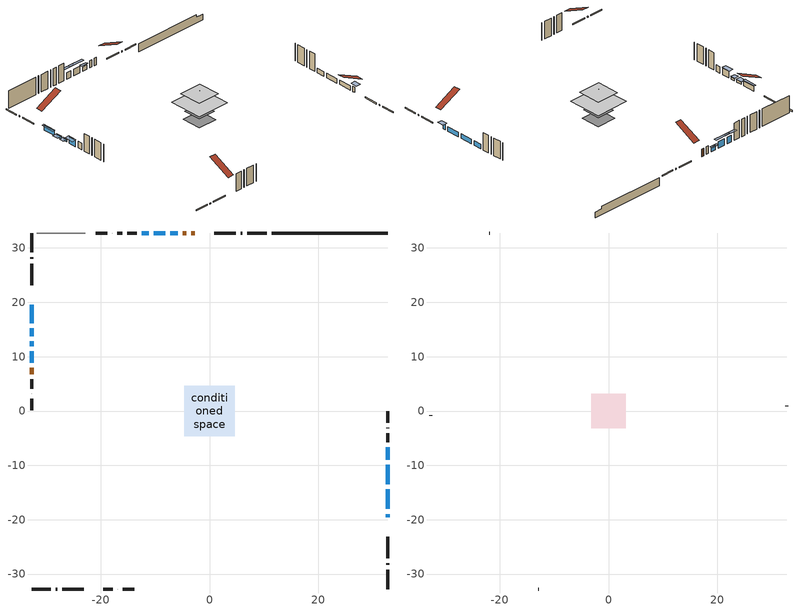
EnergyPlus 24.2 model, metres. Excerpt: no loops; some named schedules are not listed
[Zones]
conditioned space
 floor outside (Floor1 construction): -2.5,-2.5 -2.5,2.5 2.5,2.5 2.5,-2.5 z0.53
 floor adiabatic (AdiabaticFloorConstruction): -4.69,-4.69 -4.69,4.69 4.69,4.69 4.69,-4.69 z2.97
 floor foundation (Slab1 construction): -2.75,-2.75 -2.75,2.75 2.75,2.75 2.75,-2.75 z-1.78
 wall outside (RimJoist1 construction): 10.5,32.76 6.92,32.76 / -32.76,-32.76 -29.19,-32.76 / -32.76,32.76 -32.76,29.19 / 32.76,-32.76 32.76,-29.19 z0.53:0.83
 wall outside (RimJoist2 construction): 6,32.76 5.75,32.76 / -28.26,-32.76 -28.01,-32.76 / -32.76,28.26 -32.76,28.01 / 32.76,-28.26 32.76,-28.01 z0.53:0.83
 wall outside (RimJoist3 construction): 4.82,32.76 0.89,32.76 / -27.08,-32.76 -23.16,-32.76 / -32.76,27.08 -32.76,23.16 / 32.76,-27.08 32.76,-23.16 z0.53:0.83
 wall outside (AdiabaticWallConstruction 1): -2.72,32.76 -3.32,32.76 z0.53:2.56
 wall outside (AdiabaticWallConstruction): 32.76,-19.55 32.76,-18.96 z0.53:1.95; 32.76,-18.03 32.76,-14.41 / -5.82,32.76 -7.22,32.76 / 32.76,-13.48 32.76,-9.92 / 32.76,-8.99 32.76,-6.71 z0.53:1.75; -32.76,19.55 -32.76,16.14 z0.53:1.9; -32.76,15.22 -32.76,13.77 / -32.76,12.84 -32.76,11.9 z0.53:1.17; -8.14,32.76 -10.25,32.76 / -32.76,10.97 -32.76,8.86 z0.53:2.36; -11.18,32.76 -12.5,32.76 z0.53:2.34
 wall outside (Wall1 construction): -13.43,32.76 -15.13,32.76 / -19.55,-32.76 -17.85,-32.76 / -32.76,5.83 -32.76,4.14 / 32.76,-5.78 32.76,-4.08 z0.53:5.41
 wall outside (Wall3 construction): -17.86,32.76 -17.91,32.76 / -16.92,-32.76 -16.87,-32.76 / -32.76,3.21 -32.76,3.16 / 32.76,-3.15 32.76,-3.11 z0.53:5.41
 wall outside (Wall4 construction): -18.84,32.76 -20.96,32.76 / -15.95,-32.76 -13.82,-32.76 / -32.76,2.23 -32.76,0.11 / 32.76,-2.18 32.76,-0.06 z0.53:5.41
 wall foundation (FoundationWall1 construction): 11.42,32.76,-1.78 11.42,32.76,0.53 30.63,32.76,0.53 30.63,32.76,-0.18 32.76,32.76,-0.18 32.76,32.76,-1.78
 wall othersidecoefficients (AdiabaticWallConstruction 1): -4.25,32.76 -4.89,32.76 z0.53:2.56
 wall othersidecoefficients (AdiabaticWallConstruction): -32.76,7.93 -32.76,6.76 z0.53:2.36
 wall othersidecoefficients (Wall2 construction): -16.06,32.76 -16.93,32.76 z0.53:5.41
 wall adiabatic (Wall6 construction): -22.87,32.76 -31.83,32.76 z0.53:5.41
 window (WindowConstruction 8): 32.76,-19.55 32.76,-18.96 z0.53:1.95
 window (WindowConstruction 5): 32.76,-18.03 32.76,-14.41 z0.53:1.75
 window (WindowConstruction 6): -5.82,32.76 -7.21,32.76 z0.53:1.75
 window (WindowConstruction 7): -32.76,19.55 -32.76,16.14 z0.53:1.9
 window (WindowConstruction 9): -32.76,15.22 -32.76,13.77 z0.53:1.16
 window (WindowConstruction 10): -32.76,12.84 -32.76,11.9 z0.53:1.16
 window (WindowConstruction): 32.76,-13.48 32.76,-9.92 z0.53:1.75
 window (WindowConstruction 1): -8.14,32.76 -10.25,32.76 z0.53:2.36
 window (WindowConstruction 2): -11.18,32.76 -12.5,32.76 z0.53:2.33
 window (WindowConstruction 3): -32.76,10.97 -32.76,8.86 z0.53:2.36
 window (WindowConstruction 4): 32.76,-8.99 32.76,-6.71 z0.53:1.75
 door (Door): -2.72,32.76 -3.32,32.76 z0.53:2.56
 door inside (Door 1): -4.25,32.76 -4.89,32.76 z0.53:2.56
 door inside (Window): -32.76,7.93 -32.76,6.76 z0.53:2.36
 ceiling adiabatic (AdiabaticFloorConstruction): 4.69,-4.69 4.69,4.69 -4.69,4.69 -4.69,-4.69 z2.97
attic - vented
 floor to conditioned space (Floor2 construction Reversed): -3.14,-3.14 -3.14,3.14 3.14,3.14 3.14,-3.14 z5.41
 floor to conditioned space (Floor3 construction Reversed): -1.07,-1.07 -1.07,1.07 1.07,1.07 1.07,-1.07 z5.41
 wall outside (Wall5 construction): -21.89,32.76 -21.95,32.76 / -12.9,-32.76 -12.84,-32.76 / -32.76,-0.82 -32.76,-0.88 / 32.76,0.87 32.76,0.93 z0.53:5.41
 roof outside (Roof1 construction): -1.79,32.76,5.41 -1.79,26.48,8.55 -0.03,26.48,8.55 -0.03,32.76,5.41; -20.48,-32.76,5.41 -20.48,-26.48,8.55 -22.23,-26.48,8.55 -22.23,-32.76,5.41; -32.76,20.48,5.41 -26.48,20.48,8.55 -26.48,22.23,8.55 -32.76,22.23,5.41; 32.76,-20.48,5.41 26.48,-20.48,8.55 26.48,-22.23,8.55 32.76,-22.23,5.41
shading: 32.76,-18.35 32.76,-20.16 33.98,-20.16 33.98,-18.35 z2.56; -7.51,32.76 -5.52,32.76 -5.52,33.37 -7.51,33.37 z2.05; -32.76,16 -32.76,19.7 -33.37,19.7 -33.37,16 z2.05; -32.76,13.62 -32.76,15.36 -33.98,15.36 -33.98,13.62 z1.31; -32.76,11.75 -32.76,12.99 -33.98,12.99 -33.98,11.75 z1.31; -11.47,32.76 -6.92,32.76 -6.92,33.37 -11.47,33.37 z3.58; -13.72,32.76 -9.96,32.76 -9.96,33.37 -13.72,33.37 z3.55; -32.76,8.71 -32.76,11.12 -33.98,11.12 -33.98,8.71 z2.51
[Building]
Building 1: Terrain=Suburbs
[Site:Location]
Quebec Intl AP_QC: Latitude {deg}=46.8; Longitude {deg}=-71.38; Time Zone {hr}=-5; Elevation {m}=74; Keep Site Location Information=Yes
[Site:GroundTemperature:Shallow]
0.0108218, -2.24938, -2.43038, -1.3578, 2.94801, 7.23376, 10.9493, 13.303, 13.5029, 11.5886, 7.96783, 3.81355
[Site:WaterMainsTemperature]
Calculation Method=Schedule; Temperature Schedule=mains temperature schedule
[Material] Roughness=Rough; Thermal Absorptance=0.9
Name | Thickness {m} | Conductivity {W/m-K} | Density {kg/m3} | Specific Heat {J/kg-K} | Solar Absorptance | Visible Absorptance
asphalt or fiberglass shingles | 0.00635 | 0.162714 | 1121.4 | 1465.45 | 0.4 | 0.4
ceiling loosefill ins | 0.254 | 0.0480833 | 16.02 | 1046.75 | 0.7 | 0.7
ceiling stud and cavity | 0.1397 | 0.367297 | 65.682 | 1177.47 | 0.7 | 0.7
ceiling stud and cavity 1 | 0.1397 | 0.379599 | 65.682 | 1177.47 | 0.7 | 0.7
concrete 4.0 in. | 0.1016 | 1.803125 | 2242.8 | 837.4 | 0.7 | 0.7
concrete 8.0 in. | 0.2032 | 1.803125 | 2242.8 | 837.4 | 0.7 | 0.7
door material | 0.04445 | 0.453064 | 512.64 | 1214.23 | 0.7 | 0.7
door material 1 | 0.04445 | 0.053851 | 512.64 | 1214.23 | 0.7 | 0.7
door material 2 | 0.04445 | 0.060037 | 512.64 | 1214.23 | 0.7 | 0.7
exterior vertical ins | 0.0542606 | 0.029427 | 32.04 | 1214.23 | 0.7 | 0.7
floor covering | 0.0127 | 0.0433444 | 54.468 | 1339.84 | 0.6 | 0.6
floor rigid ins; rim joist rigid ins; wall rigid ins | 0.051816 | 0.029427 | 32.04 | 1214.23 | 0.7 | 0.7
floor rigid ins 1; wall rigid ins 2 | 0.512978 | 0.029427 | 32.04 | 1214.23 | 0.7 | 0.7
floor stud and cavity | 0.1397 | 0.0940913 | 92.3553 | 1139.71 | 0.7 | 0.7
floor stud and cavity 1 | 0.1397 | 1.75129 | 37.0049 | 1207.88 | 0.7 | 0.7
furniture material conditioned space 1 | 0.1524 | 0.115458 | 640.8 | 1214.23 | 0.6 | 0.6
gypsum board | 0.0127 | 0.160291 | 801 | 837.4 | 0.6 | 0.6
gypsum board 1 | 0.0127 | 0.160291 | 801 | 837.4 | 0.7 | 0.7
osb sheathing 0.5 in. | 0.0127 | 0.115458 | 512.64 | 1214.23 | 0.7 | 0.7
osb sheathing 0.75 in. | 0.01905 | 0.115458 | 512.64 | 1214.23 | 0.7 | 0.7
osb sheathing 2.0 in. | 0.0508 | 0.115458 | 512.64 | 1214.23 | 0.7 | 0.7
rim joist stud and cavity | 0.0508 | 0.0411215 | 125.044 | 1163.47 | 0.6 | 0.6
rim joist stud and cavity 1 | 0.0508 | 0.0353303 | 125.044 | 1163.47 | 0.6 | 0.6
rim joist stud and cavity 2 | 0.0508 | 0.0327998 | 125.044 | 1163.47 | 0.6 | 0.6
wall rigid ins 1 | 0.051816 | 0.029427 | 32.04 | 1214.23 | 0.4 | 0.4
wall stud and cavity | 0.1397 | 0.143211 | 139.0536 | 1170.24 | 0.7 | 0.7
wall stud and cavity 1 | 0.1397 | 0.142556 | 139.0536 | 1170.24 | 0.7 | 0.7
wall stud and cavity 2 | 0.1397 | 0.219778 | 139.0536 | 1170.24 | 0.7 | 0.7
wall stud and cavity 3 | 0.1397 | 0.209893 | 139.0536 | 1170.24 | 0.7 | 0.7
wall stud and cavity 4 | 0.0889 | 6.1454 | 50.32683 | 1063.81 | 0.6 | 0.6
wall stud and cavity 5 | 0.1397 | 0.168611 | 139.0536 | 1170.24 | 0.7 | 0.7
wall stud and cavity 6 | 0.0889 | 0.380278 | 52.3479 | 1209.89 | 0.7 | 0.7
wall stud and cavity 7 | 0.0889 | 0.391764 | 83.0341 | 1211.67 | 0.7 | 0.7
wood siding | 0.0254 | 0.102417 | 544.68 | 1172.36 | 0.4 | 0.4
wood siding 1 | 0.00254 | 0.102417 | 544.68 | 1172.36 | 0.4 | 0.4
wood siding 2; wood siding 3; wood siding 4 | 0.0254 | 0.102417 | 544.68 | 1172.36 | 0.7 | 0.7
[WindowMaterial:SimpleGlazingSystem]
Name | U-Factor {W/m2-K} | Solar Heat Gain Coefficient
WindowMaterial | 2.918492 | 0.63
WindowMaterial 1 | 2.89351 | 0.66
WindowMaterial 2 | 2.91338 | 0.63
WindowMaterial 3 | 2.898619 | 0.69
WindowMaterial 4 | 2.91792 | 0.63
WindowMaterial 5 | 2.92814 | 0.61
WindowMaterial 6 | 2.91452 | 0.63
WindowMaterial 7 | 2.96732 | 0.62
WindowMaterial 8 | 3.00537 | 0.52
WindowMaterial 9 | 3.034891 | 0.47
[Construction]
AdiabaticFloorConstruction: floor stud and cavity 1, floor rigid ins 1, osb sheathing 0.75 in., floor covering
AdiabaticWallConstruction: wood siding 3, wall rigid ins 2, wall stud and cavity 6, gypsum board
AdiabaticWallConstruction 1: wood siding 4, wall rigid ins 2, wall stud and cavity 6, gypsum board
Door: door material 1
Door 1: door material 2
Floor1 construction: floor stud and cavity, floor rigid ins, osb sheathing 0.75 in., floor covering
Floor2 construction Reversed: gypsum board, ceiling stud and cavity, ceiling loosefill ins
Floor3 construction Reversed: gypsum board, ceiling stud and cavity 1, ceiling loosefill ins
FoundationWall1 construction: concrete 8.0 in., gypsum board 1
furniture construction conditioned space 1: furniture material conditioned space 1
PartitionWallConstruction: gypsum board, wall stud and cavity 7, gypsum board
RimJoist1 construction: wood siding 2, rim joist rigid ins, osb sheathing 2.0 in., rim joist stud and cavity
RimJoist2 construction: wood siding 2, rim joist rigid ins, osb sheathing 2.0 in., rim joist stud and cavity 1
RimJoist3 construction: wood siding 2, rim joist rigid ins, osb sheathing 2.0 in., rim joist stud and cavity 2
Roof1 construction: asphalt or fiberglass shingles
Slab1 construction: concrete 4.0 in.
Wall1 construction: wood siding, wall rigid ins, osb sheathing 0.5 in., wall stud and cavity, gypsum board
Wall2 construction: wall rigid ins 1, osb sheathing 0.5 in., wall stud and cavity 1, gypsum board
Wall3 construction: wood siding, wall rigid ins, osb sheathing 0.5 in., wall stud and cavity 2, gypsum board
Wall4 construction: wood siding, wall rigid ins, osb sheathing 0.5 in., wall stud and cavity 3, gypsum board
Wall5 construction: wood siding 1, wall stud and cavity 4
Wall6 construction: wall rigid ins 1, osb sheathing 0.5 in., wall stud and cavity 5, gypsum board
Window: door material
WindowConstruction: WindowMaterial
WindowConstruction 1; WindowConstruction 3: WindowMaterial 1
WindowConstruction 10: WindowMaterial 9
WindowConstruction 2: WindowMaterial 2
WindowConstruction 4: WindowMaterial 3
WindowConstruction 5: WindowMaterial 4
WindowConstruction 6: WindowMaterial 5
WindowConstruction 7: WindowMaterial 6
WindowConstruction 8: WindowMaterial 7
WindowConstruction 9: WindowMaterial 8
[Zone] Multiplier=1; Part of Total Floor Area=Yes
Name | Volume {m3}
attic - vented | 21.8135
conditioned space | 299.8
[Space]
Name | Zone | Volume {m3}
attic - vented 1 | attic - vented | 21.8135
conditioned space 1 | conditioned space | 299.8
[ZoneInfiltration:EffectiveLeakageArea]
infil attic - vented 1: Zone or Space=attic - vented 1; Schedule=Always On Discrete; Effective Air Leakage Area {cm2}=1627.57; Stack Coefficient=0.000557441; Wind Coefficient=1.59522e-05
[ZoneMixing]
whole house fan mix: Zone or Space=attic - vented; Schedule=Always On Continuous; Design Flow Rate Calculation Method=Flow/Zone; Design Flow Rate {m3/s}=0; Source Zone or Space=conditioned space
[SurfaceProperty:ExposedFoundationPerimeter]
Slab1: Exposed Perimeter Calculation Method=TotalExposedPerimeter; Total Exposed Perimeter {m}=21.336
[SurfaceProperty:OtherSideCoefficients]
other non-freezing space: Combined Convective/Radiative Film Coefficient {W/m2-K}=8.35; Constant Temperature Coefficient=1; External Dry-Bulb Temperature Coefficient=0; Ground Temperature Coefficient=0; Wind Speed Coefficient=0; Zone Air Temperature Coefficient=0; Constant Temperature Schedule=other non-freezing space; Previous Other Side Temperature Coefficient=0
[InternalMass] Zone or ZoneList=conditioned space; Space or SpaceList=conditioned space 1
Name | Construction | Surface Area {m2}
furniture mass conditioned space 1 | furniture construction conditioned space 1 | 57.2521
partition wall mass | PartitionWallConstruction | 143.13
[Lights]
interior lighting: Zone or ZoneList or Space or SpaceList=conditioned space 1; Schedule=interior lighting schedule; Design Level Calculation Method=LightingLevel; Lighting Level {W}=343.2; Return Air Fraction=0; Fraction Radiant=0.6; Fraction Visible=0.2; Fraction Replaceable=1
[People]
occupants: Zone or ZoneList or Space or SpaceList=conditioned space 1; Number of People Schedule=occupants schedule; Number of People Calculation Method=People; Number of People=3; Fraction Radiant=0.314171; Sensible Heat Fraction=0.56303; Activity Level Schedule=occupants activity schedule; Carbon Dioxide Generation Rate {m3/s-W}=0; Enable ASHRAE 55 Comfort Warnings=No; Mean Radiant Temperature Calculation Type=EnclosureAveraged
[ElectricEquipment] Zone or ZoneList or Space or SpaceList=conditioned space 1; Design Level Calculation Method=EquipmentLevel
Name | Schedule | Design Level {W} | Fraction Latent | Fraction Radiant | Fraction Lost
clothes dryer | clothes dryer schedule | 140.772 | 0.015 | 0.081 | 0.85
clothes washer | clothes washer schedule | 32.1985 | 0.03 | 0.162 | 0.7
cooking range | cooking range schedule | 208.969 | 0.08 | 0.432 | 0.2
dishwasher | dishwasher schedule | 66.8632 | 0.3 | 0.18 | 0.4
fridge | fridge schedule | 72.9452 | 0 | 0.6 | 0
mech vent bath fan 0 | mech vent bath fan 0 schedule | 50.2 | 0 | 0 | 1
mech vent bath fan 1 | mech vent bath fan 1 schedule | 50.2 | 0 | 0 | 1
mech vent house fan | mech vent house fan schedule | 20.8667 | 0 | 0 | 0.522764
mech vent house fan cfis | mech vent house fan cfis schedule | 0 | 0 | 0 | 0
mech vent range fan 0 | mech vent range fan 0 schedule | 57 | 0 | 0 | 1
misc plug loads | misc plug loads schedule | 494.7 | 0.045 | 0.513 | 0.1
whole house fan | Always On Discrete | 0 | 0 | 0 | 1
[OtherEquipment] Zone or ZoneList or Space or SpaceList=conditioned space 1; Design Level Calculation Method=EquipmentLevel
Name | Fuel Type | Schedule | Design Level {W} | Fraction Latent | Fraction Radiant | Fraction Lost
clothes dryer 1 | Electricity | clothes dryer schedule | 0 | 0.015 | 0.081 | 0.85
cooking range 1 | Electricity | cooking range schedule | 0 | 0.08 | 0.432 | 0.2
general water use latent | None | general water use schedule | 59.3978 | 1 | 0 | 0
general water use sensible | None | general water use schedule | -58.539 | 0 | 0.6 | 0
mech vent house fan latent load | None | Always On Discrete | 0 | 1 | 0 | 0
mech vent house fan sensible load | None | Always On Discrete | 0 | 0 | 0 | 0
water heater energy adjustment1 | Electricity | Always On Discrete | 0.01 | 0 | 0 | 1
[ZoneInfiltration:DesignFlowRate] Zone or ZoneList or Space or SpaceList=conditioned space 1; Schedule=Always On Discrete; Design Flow Rate Calculation Method=Flow/Zone; Design Flow Rate {m3/s}=0
infil flow; natural vent flow; whole house fan flow
[ZoneControl:Thermostat]
conditioned space Thermostat: Zone or ZoneList=conditioned space; Control Type Schedule=conditioned space Thermostat Schedule; Control 1=conditioned space temperature setpoint; Temperature Difference Between Cutout And Setpoint {deltaC}=0
[ThermostatSetpoint:DualSetpoint]
conditioned space temperature setpoint: Heating Setpoint Temperature Schedule=heating setpoint; Cooling Setpoint Temperature Schedule=cooling setpoint
[Zone equipment]
conditioned space: electric baseboard
[Foundation:Kiva]
Foundation Kiva 1: Initial Indoor Air Temperature {C}=18; Wall Height Above Grade {m}=0.529986; Wall Depth Below Slab {m}=0.2032; Custom Block Material Name 1=exterior vertical ins; Custom Block Depth 1 {m}=2.30999; Custom Block X Position 1 {m}=0.2159; Custom Block Z Position 1 {m}=0
[Foundation:Kiva:Settings]
Soil Conductivity {W/m-K}=0.849921; Soil Density {kg/m3}=1842.3; Soil Specific Heat {J/kg-K}=418.7; Ground Solar Absorptivity=0.9; Ground Thermal Absorptivity=0.9; Ground Surface Roughness {m}=0.03; Far-Field Width {m}=40; Deep-Ground Boundary Condition=ZeroFlux; Deep-Ground Depth {m}=40; Minimum Cell Dimension {m}=0.2; Maximum Cell Growth Coefficient=3; Simulation Timestep=Timestep
[Exterior:Lights]
exterior lighting: Schedule=exterior lighting schedule; Design Level {W}=75.6
[EnergyManagementSystem:Sensor] Output:Variable or Output:Meter Index Key=conditioned space
Name | Output:Variable or Output:Meter
conditioned_space_clg_unmet_s | Zone Cooling Setpoint Not Met Time
conditioned_space_htg_unmet_s | Zone Heating Setpoint Not Met Time
fridge_tin_s; tin_s; tin_s_1 | Zone Mean Air Temperature
tout_s | Zone Outdoor Air Drybulb Temperature
win_s | Zone Air Humidity Ratio
[Schedule:Constant]
Name | Hourly Value
Always On Continuous; mech vent house fan schedule; mech vent house fan cfis schedule; Always On Discrete | 1
other non-freezing space; fridge schedule | 0
occupants activity schedule | 117.228
[Schedule:Week:Daily]
interior lighting schedule Week Rule - Jan1-Jan27: interior lighting schedule day, interior lighting schedule day, interior lighting schedule day, interior lighting schedule day, interior lighting schedule day, interior lighting schedule day, interior lighting schedule day, interior lighting schedule default day, interior lighting schedule default day, interior lighting schedule default day, interior lighting schedule default day, interior lighting schedule default day
interior lighting schedule Week Rule - Jan28-Feb3: interior lighting schedule day, interior lighting schedule day, interior lighting schedule day, interior lighting schedule day, interior lighting schedule day 1, interior lighting schedule day 1, interior lighting schedule day 1, interior lighting schedule default day, interior lighting schedule default day, interior lighting schedule default day, interior lighting schedule default day, interior lighting schedule default day
interior lighting schedule Week Rule - Feb4-Feb24: interior lighting schedule day 1, interior lighting schedule day 1, interior lighting schedule day 1, interior lighting schedule day 1, interior lighting schedule day 1, interior lighting schedule day 1, interior lighting schedule day 1, interior lighting schedule default day, interior lighting schedule default day, interior lighting schedule default day, interior lighting schedule default day, interior lighting schedule default day
interior lighting schedule Week Rule - Feb25-Mar3: interior lighting schedule day 1, interior lighting schedule day 1, interior lighting schedule day 1, interior lighting schedule day 1, interior lighting schedule day 2, interior lighting schedule day 2, interior lighting schedule day 2, interior lighting schedule default day, interior lighting schedule default day, interior lighting schedule default day, interior lighting schedule default day, interior lighting schedule default day
interior lighting schedule Week Rule - Mar4-Mar31: interior lighting schedule day 2, interior lighting schedule day 2, interior lighting schedule day 2, interior lighting schedule day 2, interior lighting schedule day 2, interior lighting schedule day 2, interior lighting schedule day 2, interior lighting schedule default day, interior lighting schedule default day, interior lighting schedule default day, interior lighting schedule default day, interior lighting schedule default day
interior lighting schedule Week Rule - Apr1-Apr28: interior lighting schedule day 3, interior lighting schedule day 3, interior lighting schedule day 3, interior lighting schedule day 3, interior lighting schedule day 3, interior lighting schedule day 3, interior lighting schedule day 3, interior lighting schedule default day, interior lighting schedule default day, interior lighting schedule default day, interior lighting schedule default day, interior lighting schedule default day
interior lighting schedule Week Rule - Apr29-May5: interior lighting schedule day 3, interior lighting schedule day 3, interior lighting schedule day 4, interior lighting schedule day 4, interior lighting schedule day 4, interior lighting schedule day 4, interior lighting schedule day 4, interior lighting schedule default day, interior lighting schedule default day, interior lighting schedule default day, interior lighting schedule default day, interior lighting schedule default day
interior lighting schedule Week Rule - May6-May26: interior lighting schedule day 4, interior lighting schedule day 4, interior lighting schedule day 4, interior lighting schedule day 4, interior lighting schedule day 4, interior lighting schedule day 4, interior lighting schedule day 4, interior lighting schedule default day, interior lighting schedule default day, interior lighting schedule default day, interior lighting schedule default day, interior lighting schedule default day
interior lighting schedule Week Rule - May27-Jun2: interior lighting schedule day 4, interior lighting schedule day 4, interior lighting schedule day 4, interior lighting schedule day 4, interior lighting schedule day 4, interior lighting schedule day 5, interior lighting schedule day 5, interior lighting schedule default day, interior lighting schedule default day, interior lighting schedule default day, interior lighting schedule default day, interior lighting schedule default day
interior lighting schedule Week Rule - Jun3-Jun30: interior lighting schedule day 5, interior lighting schedule day 5, interior lighting schedule day 5, interior lighting schedule day 5, interior lighting schedule day 5, interior lighting schedule day 5, interior lighting schedule day 5, interior lighting schedule default day, interior lighting schedule default day, interior lighting schedule default day, interior lighting schedule default day, interior lighting schedule default day
interior lighting schedule Week Rule - Jul1-Jul28: interior lighting schedule day 6, interior lighting schedule day 6, interior lighting schedule day 6, interior lighting schedule day 6, interior lighting schedule day 6, interior lighting schedule day 6, interior lighting schedule day 6, interior lighting schedule default day, interior lighting schedule default day, interior lighting schedule default day, interior lighting schedule default day, interior lighting schedule default day
interior lighting schedule Week Rule - Jul29-Aug4: interior lighting schedule day 6, interior lighting schedule day 6, interior lighting schedule day 6, interior lighting schedule day 7, interior lighting schedule day 7, interior lighting schedule day 7, interior lighting schedule day 7, interior lighting schedule default day, interior lighting schedule default day, interior lighting schedule default day, interior lighting schedule default day, interior lighting schedule default day
interior lighting schedule Week Rule - Aug5-Aug25: interior lighting schedule day 7, interior lighting schedule day 7, interior lighting schedule day 7, interior lighting schedule day 7, interior lighting schedule day 7, interior lighting schedule day 7, interior lighting schedule day 7, interior lighting schedule default day, interior lighting schedule default day, interior lighting schedule default day, interior lighting schedule default day, interior lighting schedule default day
interior lighting schedule Week Rule - Aug26-Sep1: interior lighting schedule day 7, interior lighting schedule day 7, interior lighting schedule day 7, interior lighting schedule day 7, interior lighting schedule day 7, interior lighting schedule day 7, interior lighting schedule day 8, interior lighting schedule default day, interior lighting schedule default day, interior lighting schedule default day, interior lighting schedule default day, interior lighting schedule default day
interior lighting schedule Week Rule - Sep2-Sep29: interior lighting schedule day 8, interior lighting schedule day 8, interior lighting schedule day 8, interior lighting schedule day 8, interior lighting schedule day 8, interior lighting schedule day 8, interior lighting schedule day 8, interior lighting schedule default day, interior lighting schedule default day, interior lighting schedule default day, interior lighting schedule default day, interior lighting schedule default day
interior lighting schedule Week Rule - Sep30-Oct6: interior lighting schedule day 8, interior lighting schedule day 9, interior lighting schedule day 9, interior lighting schedule day 9, interior lighting schedule day 9, interior lighting schedule day 9, interior lighting schedule day 9, interior lighting schedule default day, interior lighting schedule default day, interior lighting schedule default day, interior lighting schedule default day, interior lighting schedule default day
interior lighting schedule Week Rule - Oct7-Oct27: interior lighting schedule day 9, interior lighting schedule day 9, interior lighting schedule day 9, interior lighting schedule day 9, interior lighting schedule day 9, interior lighting schedule day 9, interior lighting schedule day 9, interior lighting schedule default day, interior lighting schedule default day, interior lighting schedule default day, interior lighting schedule default day, interior lighting schedule default day
interior lighting schedule Week Rule - Oct28-Nov3: interior lighting schedule day 9, interior lighting schedule day 9, interior lighting schedule day 9, interior lighting schedule day 9, interior lighting schedule day 10, interior lighting schedule day 10, interior lighting schedule day 10, interior lighting schedule default day, interior lighting schedule default day, interior lighting schedule default day, interior lighting schedule default day, interior lighting schedule default day
interior lighting schedule Week Rule - Nov4-Nov24: interior lighting schedule day 10, interior lighting schedule day 10, interior lighting schedule day 10, interior lighting schedule day 10, interior lighting schedule day 10, interior lighting schedule day 10, interior lighting schedule day 10, interior lighting schedule default day, interior lighting schedule default day, interior lighting schedule default day, interior lighting schedule default day, interior lighting schedule default day
interior lighting schedule Week Rule - Nov25-Dec1: interior lighting schedule day 10, interior lighting schedule day 10, interior lighting schedule day 10, interior lighting schedule day 10, interior lighting schedule day 10, interior lighting schedule day 10, interior lighting schedule day 11, interior lighting schedule default day, interior lighting schedule default day, interior lighting schedule default day, interior lighting schedule default day, interior lighting schedule default day
interior lighting schedule Week Rule - Dec2-Dec31: interior lighting schedule day 11, interior lighting schedule day 11, interior lighting schedule day 11, interior lighting schedule day 11, interior lighting schedule day 11, interior lighting schedule day 11, interior lighting schedule day 11, interior lighting schedule default day, interior lighting schedule default day, interior lighting schedule default day, interior lighting schedule default day, interior lighting schedule default day
occupants schedule Week Rule - Jan1-Dec31: occupants schedule day, occupants schedule day, occupants schedule day, occupants schedule day, occupants schedule day, occupants schedule day, occupants schedule day, occupants schedule default day, occupants schedule default day, occupants schedule default day, occupants schedule default day, occupants schedule default day
clothes dryer schedule Week Rule - Jan1-Dec31: clothes dryer schedule day, clothes dryer schedule day, clothes dryer schedule day, clothes dryer schedule day, clothes dryer schedule day, clothes dryer schedule day, clothes dryer schedule day, clothes dryer schedule default day, clothes dryer schedule default day, clothes dryer schedule default day, clothes dryer schedule default day, clothes dryer schedule default day
clothes washer schedule Week Rule - Jan1-Dec31: clothes washer schedule day, clothes washer schedule day, clothes washer schedule day, clothes washer schedule day, clothes washer schedule day, clothes washer schedule day, clothes washer schedule day, clothes washer schedule default day, clothes washer schedule default day, clothes washer schedule default day, clothes washer schedule default day, clothes washer schedule default day
cooking range schedule Week Rule - Jan1-Dec31: cooking range schedule day, cooking range schedule day, cooking range schedule day, cooking range schedule day, cooking range schedule day, cooking range schedule day, cooking range schedule day, cooking range schedule default day, cooking range schedule default day, cooking range schedule default day, cooking range schedule default day, cooking range schedule default day
dishwasher schedule Week Rule - Jan1-Dec31: dishwasher schedule day, dishwasher schedule day, dishwasher schedule day, dishwasher schedule day, dishwasher schedule day, dishwasher schedule day, dishwasher schedule day, dishwasher schedule default day, dishwasher schedule default day, dishwasher schedule default day, dishwasher schedule default day, dishwasher schedule default day
mech vent bath fan 0 schedule Week Rule - Jan1-Dec31: mech vent bath fan 0 schedule day, mech vent bath fan 0 schedule day, mech vent bath fan 0 schedule day, mech vent bath fan 0 schedule day, mech vent bath fan 0 schedule day, mech vent bath fan 0 schedule day, mech vent bath fan 0 schedule day, mech vent bath fan 0 schedule default day, mech vent bath fan 0 schedule default day, mech vent bath fan 0 schedule default day, mech vent bath fan 0 schedule default day, mech vent bath fan 0 schedule default day
mech vent bath fan 1 schedule Week Rule - Jan1-Dec31: mech vent bath fan 1 schedule day, mech vent bath fan 1 schedule day, mech vent bath fan 1 schedule day, mech vent bath fan 1 schedule day, mech vent bath fan 1 schedule day, mech vent bath fan 1 schedule day, mech vent bath fan 1 schedule day, mech vent bath fan 1 schedule default day, mech vent bath fan 1 schedule default day, mech vent bath fan 1 schedule default day, mech vent bath fan 1 schedule default day, mech vent bath fan 1 schedule default day
mech vent range fan 0 schedule Week Rule - Jan1-Dec31: mech vent range fan 0 schedule day, mech vent range fan 0 schedule day, mech vent range fan 0 schedule day, mech vent range fan 0 schedule day, mech vent range fan 0 schedule day, mech vent range fan 0 schedule day, mech vent range fan 0 schedule day, mech vent range fan 0 schedule default day, mech vent range fan 0 schedule default day, mech vent range fan 0 schedule default day, mech vent range fan 0 schedule default day, mech vent range fan 0 schedule default day
misc plug loads schedule Week Rule - Jan1-Dec31: misc plug loads schedule day, misc plug loads schedule day, misc plug loads schedule day, misc plug loads schedule day, misc plug loads schedule day, misc plug loads schedule day, misc plug loads schedule day, misc plug loads schedule default day, misc plug loads schedule default day, misc plug loads schedule default day, misc plug loads schedule default day, misc plug loads schedule default day
general water use schedule Week Rule - Jan1-Dec31: general water use schedule day, general water use schedule day, general water use schedule day, general water use schedule day, general water use schedule day, general water use schedule day, general water use schedule day, general water use schedule default day, general water use schedule default day, general water use schedule default day, general water use schedule default day, general water use schedule default day
exterior lighting schedule Week Rule - Jan1-Jan27: exterior lighting schedule day, exterior lighting schedule day, exterior lighting schedule day, exterior lighting schedule day, exterior lighting schedule day, exterior lighting schedule day, exterior lighting schedule day, exterior lighting schedule default day, exterior lighting schedule default day, exterior lighting schedule default day, exterior lighting schedule default day, exterior lighting schedule default day
exterior lighting schedule Week Rule - Jan28-Feb3: exterior lighting schedule day, exterior lighting schedule day, exterior lighting schedule day, exterior lighting schedule day, exterior lighting schedule day 1, exterior lighting schedule day 1, exterior lighting schedule day 1, exterior lighting schedule default day, exterior lighting schedule default day, exterior lighting schedule default day, exterior lighting schedule default day, exterior lighting schedule default day
exterior lighting schedule Week Rule - Feb4-Feb24: exterior lighting schedule day 1, exterior lighting schedule day 1, exterior lighting schedule day 1, exterior lighting schedule day 1, exterior lighting schedule day 1, exterior lighting schedule day 1, exterior lighting schedule day 1, exterior lighting schedule default day, exterior lighting schedule default day, exterior lighting schedule default day, exterior lighting schedule default day, exterior lighting schedule default day
exterior lighting schedule Week Rule - Feb25-Mar3: exterior lighting schedule day 1, exterior lighting schedule day 1, exterior lighting schedule day 1, exterior lighting schedule day 1, exterior lighting schedule day 2, exterior lighting schedule day 2, exterior lighting schedule day 2, exterior lighting schedule default day, exterior lighting schedule default day, exterior lighting schedule default day, exterior lighting schedule default day, exterior lighting schedule default day
exterior lighting schedule Week Rule - Mar4-Mar31: exterior lighting schedule day 2, exterior lighting schedule day 2, exterior lighting schedule day 2, exterior lighting schedule day 2, exterior lighting schedule day 2, exterior lighting schedule day 2, exterior lighting schedule day 2, exterior lighting schedule default day, exterior lighting schedule default day, exterior lighting schedule default day, exterior lighting schedule default day, exterior lighting schedule default day
[Schedule:Year]
interior lighting schedule: interior lighting schedule Week Rule - Jan1-Jan27, 1, 1, 1, 27, interior lighting schedule Week Rule - Jan28-Feb3, 1, 28, 2, 3, interior lighting schedule Week Rule - Feb4-Feb24, 2, 4, 2, 24, interior lighting schedule Week Rule - Feb25-Mar3, 2, 25, 3, 3, interior lighting schedule Week Rule - Mar4-Mar31, 3, 4, 3, 31, interior lighting schedule Week Rule - Apr1-Apr28, 4, 1, 4, 28, interior lighting schedule Week Rule - Apr29-May5, 4, 29, 5, 5, interior lighting schedule Week Rule - May6-May26, 5, 6, 5, 26, interior lighting schedule Week Rule - May27-Jun2, 5, 27, 6, 2, interior lighting schedule Week Rule - Jun3-Jun30, 6, 3, 6, 30, interior lighting schedule Week Rule - Jul1-Jul28, 7, 1, 7, 28, interior lighting schedule Week Rule - Jul29-Aug4, 7, 29, 8, 4, interior lighting schedule Week Rule - Aug5-Aug25, 8, 5, 8, 25, interior lighting schedule Week Rule - Aug26-Sep1, 8, 26, 9, 1, interior lighting schedule Week Rule - Sep2-Sep29, 9, 2, 9, 29, interior lighting schedule Week Rule - Sep30-Oct6, 9, 30, 10, 6, interior lighting schedule Week Rule - Oct7-Oct27, 10, 7, 10, 27, interior lighting schedule Week Rule - Oct28-Nov3, 10, 28, 11, 3, interior lighting schedule Week Rule - Nov4-Nov24, 11, 4, 11, 24, interior lighting schedule Week Rule - Nov25-Dec1, 11, 25, 12, 1, interior lighting schedule Week Rule - Dec2-Dec31, 12, 2, 12, 31
occupants schedule: occupants schedule Week Rule - Jan1-Dec31, 1, 1, 12, 31
clothes dryer schedule: clothes dryer schedule Week Rule - Jan1-Dec31, 1, 1, 12, 31
clothes washer schedule: clothes washer schedule Week Rule - Jan1-Dec31, 1, 1, 12, 31
cooking range schedule: cooking range schedule Week Rule - Jan1-Dec31, 1, 1, 12, 31
dishwasher schedule: dishwasher schedule Week Rule - Jan1-Dec31, 1, 1, 12, 31
mech vent bath fan 0 schedule: mech vent bath fan 0 schedule Week Rule - Jan1-Dec31, 1, 1, 12, 31
mech vent bath fan 1 schedule: mech vent bath fan 1 schedule Week Rule - Jan1-Dec31, 1, 1, 12, 31
mech vent range fan 0 schedule: mech vent range fan 0 schedule Week Rule - Jan1-Dec31, 1, 1, 12, 31
misc plug loads schedule: misc plug loads schedule Week Rule - Jan1-Dec31, 1, 1, 12, 31
general water use schedule: general water use schedule Week Rule - Jan1-Dec31, 1, 1, 12, 31
exterior lighting schedule: exterior lighting schedule Week Rule - Jan1-Jan27, 1, 1, 1, 27, exterior lighting schedule Week Rule - Jan28-Feb3, 1, 28, 2, 3, exterior lighting schedule Week Rule - Feb4-Feb24, 2, 4, 2, 24, exterior lighting schedule Week Rule - Feb25-Mar3, 2, 25, 3, 3, exterior lighting schedule Week Rule - Mar4-Mar31, 3, 4, 3, 31, exterior lighting schedule Week Rule - Apr1-Apr28, 4, 1, 4, 28, exterior lighting schedule Week Rule - Apr29-May5, 4, 29, 5, 5, exterior lighting schedule Week Rule - May6-May26, 5, 6, 5, 26, exterior lighting schedule Week Rule - May27-Jun2, 5, 27, 6, 2, exterior lighting schedule Week Rule - Jun3-Jun30, 6, 3, 6, 30, exterior lighting schedule Week Rule - Jul1-Jul28, 7, 1, 7, 28, exterior lighting schedule Week Rule - Jul29-Aug4, 7, 29, 8, 4, exterior lighting schedule Week Rule - Aug5-Aug25, 8, 5, 8, 25, exterior lighting schedule Week Rule - Aug26-Sep1, 8, 26, 9, 1, exterior lighting schedule Week Rule - Sep2-Sep29, 9, 2, 9, 29, exterior lighting schedule Week Rule - Sep30-Oct6, 9, 30, 10, 6, exterior lighting schedule Week Rule - Oct7-Oct27, 10, 7, 10, 27, exterior lighting schedule Week Rule - Oct28-Nov3, 10, 28, 11, 3, exterior lighting schedule Week Rule - Nov4-Nov24, 11, 4, 11, 24, exterior lighting schedule Week Rule - Nov25-Dec1, 11, 25, 12, 1, exterior lighting schedule Week Rule - Dec2-Dec31, 12, 2, 12, 31
[Schedule:Compact]
conditioned space Thermostat Schedule: Through: 12/31, For: AllDays, Until: 24:00, 4
mains temperature schedule: Through: 01/01, For: AllDays, Until: 24:00, 5.175, Through: 01/02, For: AllDays, Until: 24:00, 5.10167, Through: 01/03, For: AllDays, Until: 24:00, 5.02889, Through: 01/04, For: AllDays, Until: 24:00, 4.95778, Through: 01/05, For: AllDays, Until: 24:00, 4.88778, Through: 01/06, For: AllDays, Until: 24:00, 4.81833, Through: 01/07, For: AllDays, Until: 24:00, 4.75056, Through: 01/08, For: AllDays, Until: 24:00, 4.68389, Through: 01/09, For: AllDays, Until: 24:00, 4.61833, Through: 01/10, For: AllDays, Until: 24:00, 4.55389, Through: 01/11, For: AllDays, Until: 24:00, 4.49056, Through: 01/12, For: AllDays, Until: 24:00, 4.42889, Through: 01/13, For: AllDays, Until: 24:00, 4.36778, Through: 01/14, For: AllDays, Until: 24:00, 4.30889, Through: 01/15, For: AllDays, Until: 24:00, 4.25056, Through: 01/16, For: AllDays, Until: 24:00, 4.19389, Through: 01/17, For: AllDays, Until: 24:00, 4.13833, Through: 01/18, For: AllDays, Until: 24:00, 4.08444, Through: 01/19, For: AllDays, Until: 24:00, 4.03167, Through: 01/20, For: AllDays, Until: 24:00, 3.98056, Through: 01/21, For: AllDays, Until: 24:00, 3.93056, Through: 01/22, For: AllDays, Until: 24:00, 3.88222, Through: 01/23, For: AllDays, Until: 24:00, 3.835, Through: 01/24, For: AllDays, Until: 24:00, 3.78944, Through: 01/25, For: AllDays, Until: 24:00, 3.74556, Through: 01/26, For: AllDays, Until: 24:00, 3.70278, Through: 01/27, For: AllDays, Until: 24:00, 3.66167, Through: 01/28, For: AllDays, Until: 24:00, 3.62167, Through: 01/29, For: AllDays, Until: 24:00, 3.58389, Through: 01/30, For: AllDays, Until: 24:00, 3.54722, Through: 01/31, For: AllDays, Until: 24:00, 3.51167, Through: 02/01, For: AllDays, Until: 24:00, 3.47833, Through: 02/02, For: AllDays, Until: 24:00, 3.44611, Through: 02/03, For: AllDays, Until: 24:00, 3.41556, Through: 02/04, For: AllDays, Until: 24:00, 3.38667, Through: 02/05, For: AllDays, Until: 24:00, 3.35944, Through: 02/06, For: AllDays, Until: 24:00, 3.33389, Through: 02/07, For: AllDays, Until: 24:00, 3.30944, Through: 02/08, For: AllDays, Until: 24:00, 3.28667, Through: 02/09, For: AllDays, Until: 24:00, 3.26611, Through: 02/10, For: AllDays, Until: 24:00, 3.24667, Through: 02/11, For: AllDays, Until: 24:00, 3.22889, Through: 02/12, For: AllDays, Until: 24:00, 3.21278, Through: 02/13, For: AllDays, Until: 24:00, 3.19833, Through: 02/14, For: AllDays, Until: 24:00, 3.18556, Through: 02/15, For: AllDays, Until: 24:00, 3.17389, Through: 02/16, For: AllDays, Until: 24:00, 3.16444, Through: 02/17, For: AllDays, Until: 24:00, 3.15667, Through: 02/18, For: AllDays, Until: 24:00, 3.15056, Through: 02/19, For: AllDays, Until: 24:00, 3.14556, Through: 02/20, For: AllDays, Until: 24:00, 3.14278, Through: 02/21, For: AllDays, Until: 24:00, 3.14111, Through: 02/22, For: AllDays, Until: 24:00, 3.14167, Through: 02/23, For: AllDays, Until: 24:00, 3.14333, Through: 02/24, For: AllDays, Until: 24:00, 3.14722, Through: 02/25, For: AllDays, Until: 24:00, 3.15222, Through: 02/26, For: AllDays, Until: 24:00, 3.15944, Through: 02/27, For: AllDays, Until: 24:00, 3.16778, Through: 02/28, For: AllDays, Until: 24:00, 3.17778, Through: 03/01, For: AllDays, Until: 24:00, 3.18944, Through: 03/02, For: AllDays, Until: 24:00, 3.20333, Through: 03/03, For: AllDays, Until: 24:00, 3.21833, Through: 03/04, For: AllDays, Until: 24:00, 3.235, Through: 03/05, For: AllDays, Until: 24:00, 3.25333, Through: 03/06, For: AllDays, Until: 24:00, 3.27333, Through: 03/07, For: AllDays, Until: 24:00, 3.29444, Through: 03/08, For: AllDays, Until: 24:00, 3.31778, Through: 03/09, For: AllDays, Until: 24:00, 3.34222, Through: 03/10, For: AllDays, Until: 24:00, 3.36889, Through: 03/11, For: AllDays, Until: 24:00, 3.39667, Through: 03/12, For: AllDays, Until: 24:00, 3.42611, Through: 03/13, For: AllDays, Until: 24:00, 3.45722, Through: 03/14, For: AllDays, Until: 24:00, 3.49, Through: 03/15, For: AllDays, Until: 24:00, 3.52389, Through: 03/16, For: AllDays, Until: 24:00, 3.55944, Through: 03/17, For: AllDays, Until: 24:00, 3.59667, Through: 03/18, For: AllDays, Until: 24:00, 3.63556, Through: 03/19, For: AllDays, Until: 24:00, 3.67556, Through: 03/20, For: AllDays, Until: 24:00, 3.71722, Through: 03/21, For: AllDays, Until: 24:00, 3.76056, Through: 03/22, For: AllDays, Until: 24:00, 3.80556, Through: 03/23, For: AllDays, Until: 24:00, 3.85111, Through: 03/24, For: AllDays, Until: 24:00, 3.89889, Through: 03/25, For: AllDays, Until: 24:00, 3.94778, Through: 03/26, For: AllDays, Until: 24:00, 3.99833, Through: 03/27, For: AllDays, Until: 24:00, 4.05, Through: 03/28, For: AllDays, Until: 24:00, 4.10333, Through: 03/29, For: AllDays, Until: 24:00, 4.15778, Through: 03/30, For: AllDays, Until: 24:00, 4.21333, Through: 03/31, For: AllDays, Until: 24:00, 4.27056, Through: 04/01, For: AllDays, Until: 24:00, 4.32944, Through: 04/02, For: AllDays, Until: 24:00, 4.38889, Through: 04/03, For: AllDays, Until: 24:00, 4.45, Through: 04/04, For: AllDays, Until: 24:00, 4.51222, Through: 04/05, For: AllDays, Until: 24:00, 4.57611, Through: 04/06, For: AllDays, Until: 24:00, 4.64056, Through: 04/07, For: AllDays, Until: 24:00, 4.70667, Through: 04/08, For: AllDays, Until: 24:00, 4.77389, Through: 04/09, For: AllDays, Until: 24:00, 4.84222, Through: 04/10, For: AllDays, Until: 24:00, 4.91167, Through: 04/11, For: AllDays, Until: 24:00, 4.98278, Through: 04/12, For: AllDays, Until: 24:00, 5.05444, Through: 04/13, For: AllDays, Until: 24:00, 5.12722, Through: 04/14, For: AllDays, Until: 24:00, 5.20111, Through: 04/15, For: AllDays, Until: 24:00, 5.27611, Through: 04/16, For: AllDays, Until: 24:00, 5.35167, Through: 04/17, For: AllDays, Until: 24:00, 5.42889, Through: 04/18, For: AllDays, Until: 24:00, 5.50667, Through: 04/19, For: AllDays, Until: 24:00, 5.58556, Through: 04/20, For: AllDays, Until: 24:00, 5.665, Through: 04/21, For: AllDays, Until: 24:00, 5.74611, Through: 04/22, For: AllDays, Until: 24:00, 5.82722, Through: 04/23, For: AllDays, Until: 24:00, 5.91, Through: 04/24, For: AllDays, Until: 24:00, 5.99278, Through: 04/25, For: AllDays, Until: 24:00, 6.07722, Through: 04/26, For: AllDays, Until: 24:00, 6.16167, Through: 04/27, For: AllDays, Until: 24:00, 6.24722, Through: 04/28, For: AllDays, Until: 24:00, 6.33389, Through: 04/29, For: AllDays, Until: 24:00, 6.42056, Through: 04/30, For: AllDays, Until: 24:00, 6.50833, Through: 05/01, For: AllDays, Until: 24:00, 6.59667, Through: 05/02, For: AllDays, Until: 24:00, 6.68556, Through: 05/03, For: AllDays, Until: 24:00, 6.775, Through: 05/04, For: AllDays, Until: 24:00, 6.86556, Through: 05/05, For: AllDays, Until: 24:00, 6.95611, Through: 05/06, For: AllDays, Until: 24:00, 7.04722, Through: 05/07, For: AllDays, Until: 24:00, 7.13889, Through: 05/08, For: AllDays, Until: 24:00, 7.23111, Through: 05/09, For: AllDays, Until: 24:00, 7.32333, Through: 05/10, For: AllDays, Until: 24:00, 7.41667, Through: 05/11, For: AllDays, Until: 24:00, 7.51, Through: 05/12, For: AllDays, Until: 24:00, 7.60389, Through: 05/13, For: AllDays, Until: 24:00, 7.69778, Through: 05/14, For: AllDays, Until: 24:00, 7.79222, Through: 05/15, For: AllDays, Until: 24:00, 7.88667, Through: 05/16, For: AllDays, Until: 24:00, 7.98167, Through: 05/17, For: AllDays, Until: 24:00, 8.07667, Through: 05/18, For: AllDays, Until: 24:00, 8.17167, Through: 05/19, For: AllDays, Until: 24:00, 8.26722, Through: 05/20, For: AllDays, Until: 24:00, 8.36278, Through: 05/21, For: AllDays, Until: 24:00, 8.45833, Through: 05/22, For: AllDays, Until: 24:00, 8.55444, Through: 05/23, For: AllDays, Until: 24:00, 8.65, Through: 05/24, For: AllDays, Until: 24:00, 8.74611, Through: 05/25, For: AllDays, Until: 24:00, 8.84167, Through: 05/26, For: AllDays, Until: 24:00, 8.93722, Through: 05/27, For: AllDays, Until: 24:00, 9.03333, Through: 05/28, For: AllDays, Until: 24:00, 9.12889, Through: 05/29, For: AllDays, Until: 24:00, 9.22389, Through: 05/30, For: AllDays, Until: 24:00, 9.31944, Through: 05/31, For: AllDays, Until: 24:00, 9.41444, Through: 06/01, For: AllDays, Until: 24:00, 9.50944, Through: 06/02, For: AllDays, Until: 24:00, 9.60389, Through: 06/03, For: AllDays, Until: 24:00, 9.69833, Through: 06/04, For: AllDays, Until: 24:00, 9.79278, Through: 06/05, For: AllDays, Until: 24:00, 9.88667, Through: 06/06, For: AllDays, Until: 24:00, 9.98, Through: 06/07, For: AllDays, Until: 24:00, 10.0728, Through: 06/08, For: AllDays, Until: 24:00, 10.1656, Through: 06/09, For: AllDays, Until: 24:00, 10.2578, Through: 06/10, For: AllDays, Until: 24:00, 10.3494, Through: 06/11, For: AllDays, Until: 24:00, 10.4411, Through: 06/12, For: AllDays, Until: 24:00, 10.5317, Through: 06/13, For: AllDays, Until: 24:00, 10.6222, Through: 06/14, For: AllDays, Until: 24:00, 10.7117, Through: 06/15, For: AllDays, Until: 24:00, 10.8006, Through: 06/16, For: AllDays, Until: 24:00, 10.8889, Through: 06/17, For: AllDays, Until: 24:00, 10.9772, Through: 06/18, For: AllDays, Until: 24:00, 11.0639, Through: 06/19, For: AllDays, Until: 24:00, 11.1506, Through: 06/20, For: AllDays, Until: 24:00, 11.2361, Through: 06/21, For: AllDays, Until: 24:00, 11.3211, Through: 06/22, For: AllDays, Until: 24:00, 11.4056, Through: 06/23, For: AllDays, Until: 24:00, 11.4889, Through: 06/24, For: AllDays, Until: 24:00, 11.5711, Through: 06/25, For: AllDays, Until: 24:00, 11.6533, Through: 06/26, For: AllDays, Until: 24:00, 11.7339, Through: 06/27, For: AllDays, Until: 24:00, 11.8139, Through: 06/28, For: AllDays, Until: 24:00, 11.8928, Through: 06/29, For: AllDays, Until: 24:00, 11.9711, Through: 06/30, For: AllDays, Until: 24:00, 12.0483, Through: 07/01, For: AllDays, Until: 24:00, 12.1244, Through: 07/02, For: AllDays, Until: 24:00, 12.1994, Through: 07/03, For: AllDays, Until: 24:00, 12.2733, Through: 07/04, For: AllDays, Until: 24:00, 12.3467, Through: 07/05, For: AllDays, Until: 24:00, 12.4183, Through: 07/06, For: AllDays, Until: 24:00, 12.4894, Through: 07/07, For: AllDays, Until: 24:00, 12.5589, Through: 07/08, For: AllDays, Until: 24:00, 12.6278, Through: 07/09, For: AllDays, Until: 24:00, 12.695, Through: 07/10, For: AllDays, Until: 24:00, 12.7617, Through: 07/11, For: AllDays, Until: 24:00, 12.8267, Through: 07/12, For: AllDays, Until: 24:00, 12.8906, Through: 07/13, For: AllDays, Until: 24:00, 12.9528, Through: 07/14, For: AllDays, Until: 24:00, 13.0144, Through: 07/15, For: AllDays, Until: 24:00, 13.0744, Through: 07/16, For: AllDays, Until: 24:00, 13.1333, Through: 07/17, For: AllDays, Until: 24:00, 13.1906, Through: 07/18, For: AllDays, Until: 24:00, 13.2467, Through: 07/19, For: AllDays, Until: 24:00, 13.3017, Through: 07/20, For: AllDays, Until: 24:00, 13.355, Through: 07/21, For: AllDays, Until: 24:00, 13.4072, Through: 07/22, For: AllDays, Until: 24:00, 13.4578, Through: 07/23, For: AllDays, Until: 24:00, 13.5067, Through: 07/24, For: AllDays, Until: 24:00, 13.5544, Through: 07/25, For: AllDays, Until: 24:00, 13.6011, Through: 07/26, For: AllDays, Until: 24:00, 13.6461, Through: 07/27, For: AllDays, Until: 24:00, 13.6894, Through: 07/28, For: AllDays, Until: 24:00, 13.7317, Through: 07/29, For: AllDays, Until: 24:00, 13.7722, Through: 07/30, For: AllDays, Until: 24:00, 13.8111, Through: 07/31, For: AllDays, Until: 24:00, 13.8489, Through: 08/01, For: AllDays, Until: 24:00, 13.8844, Through: 08/02, For: AllDays, Until: 24:00, 13.9189, Through: 08/03, For: AllDays, Until: 24:00, 13.9522, Through: 08/04, For: AllDays, Until: 24:00, 13.9833, Through: 08/05, For: AllDays, Until: 24:00, 14.0133, Through: 08/06, For: AllDays, Until: 24:00, 14.0411, Through: 08/07, For: AllDays, Until: 24:00, 14.0678, Through: 08/08, For: AllDays, Until: 24:00, 14.0933, Through: 08/09, For: AllDays, Until: 24:00, 14.1167, Through: 08/10, For: AllDays, Until: 24:00, 14.1383, Through: 08/11, For: AllDays, Until: 24:00, 14.1589, Through: 08/12, For: AllDays, Until: 24:00, 14.1772, Through: 08/13, For: AllDays, Until: 24:00, 14.1944, Through: 08/14, For: AllDays, Until: 24:00, 14.21, Through: 08/15, For: AllDays, Until: 24:00, 14.2233, Through: 08/16, For: AllDays, Until: 24:00, 14.2356, Through: 08/17, For: AllDays, Until: 24:00, 14.2461, Through: 08/18, For: AllDays, Until: 24:00, 14.255, Through: 08/19, For: AllDays, Until: 24:00, 14.2622, Through: 08/20, For: AllDays, Until: 24:00, 14.2678, Through: 08/21, For: AllDays, Until: 24:00, 14.2717, Through: 08/22, For: AllDays, Until: 24:00, 14.2739, Through: 08/23, For: AllDays, Until: 24:00, 14.2744, Through: 08/24, For: AllDays, Until: 24:00, 14.2733, Through: 08/25, For: AllDays, Until: 24:00, 14.2711, Through: 08/26, For: AllDays, Until: 24:00, 14.2667, Through: 08/27, For: AllDays, Until: 24:00, 14.2606, Through: 08/28, For: AllDays, Until: 24:00, 14.2528, Through: 08/29, For: AllDays, Until: 24:00, 14.2439, Through: 08/30, For: AllDays, Until: 24:00, 14.2328, Through: 08/31, For: AllDays, Until: 24:00, 14.2206, Through: 09/01, For: AllDays, Until: 24:00, 14.2061, Through: 09/02, For: AllDays, Until: 24:00, 14.1906, Through: 09/03, For: AllDays, Until: 24:00, 14.1728, Through: 09/04, For: AllDays, Until: 24:00, 14.1539, Through: 09/05, For: AllDays, Until: 24:00, 14.1333, Through: 09/06, For: AllDays, Until: 24:00, 14.1111, Through: 09/07, For: AllDays, Until: 24:00, 14.0872, Through: 09/08, For: AllDays, Until: 24:00, 14.0617, Through: 09/09, For: AllDays, Until: 24:00, 14.035, Through: 09/10, For: AllDays, Until: 24:00, 14.0061, Through: 09/11, For: AllDays, Until: 24:00, 13.9761, Through: 09/12, For: AllDays, Until: 24:00, 13.9444, Through: 09/13, For: AllDays, Until: 24:00, 13.9111, Through: 09/14, For: AllDays, Until: 24:00, 13.8761, Through: 09/15, For: AllDays, Until: 24:00, 13.84, Through: 09/16, For: AllDays, Until: 24:00, 13.8022, Through: 09/17, For: AllDays, Until: 24:00, 13.7628, Through: 09/18, For: AllDays, Until: 24:00, 13.7217, Through: 09/19, For: AllDays, Until: 24:00, 13.6794, Through: 09/20, For: AllDays, Until: 24:00, 13.6356, Through: 09/21, For: AllDays, Until: 24:00, 13.59, Through: 09/22, For: AllDays, Until: 24:00, 13.5433, Through: 09/23, For: AllDays, Until: 24:00, 13.4956, Through: 09/24, For: AllDays, Until: 24:00, 13.4456, Through: 09/25, For: AllDays, Until: 24:00, 13.395, Through: 09/26, For: AllDays, Until: 24:00, 13.3422, Through: 09/27, For: AllDays, Until: 24:00, 13.2883, Through: 09/28, For: AllDays, Until: 24:00, 13.2333, Through: 09/29, For: AllDays, Until: 24:00, 13.1772, Through: 09/30, For: AllDays, Until: 24:00, 13.1194, Through: 10/01, For: AllDays, Until: 24:00, 13.06, Through: 10/02, For: AllDays, Until: 24:00, 13, Through: 10/03, For: AllDays, Until: 24:00, 12.9383, Through: 10/04, For: AllDays, Until: 24:00, 12.8756, Through: 10/05, For: AllDays, Until: 24:00, 12.8111, Through: 10/06, For: AllDays, Until: 24:00, 12.7456, Through: 10/07, For: AllDays, Until: 24:00, 12.6794, Through: 10/08, For: AllDays, Until: 24:00, 12.6117, Through: 10/09, For: AllDays, Until: 24:00, 12.5428, Through: 10/10, For: AllDays, Until: 24:00, 12.4728, Through: 10/11, For: AllDays, Until: 24:00, 12.4017, Through: 10/12, For: AllDays, Until: 24:00, 12.3294, Through: 10/13, For: AllDays, Until: 24:00, 12.2561, Through: 10/14, For: AllDays, Until: 24:00, 12.1817, Through: 10/15, For: AllDays, Until: 24:00, 12.1061, Through: 10/16, For: AllDays, Until: 24:00, 12.03, Through: 10/17, For: AllDays, Until: 24:00, 11.9528, Through: 10/18, For: AllDays, Until: 24:00, 11.8744, Through: 10/19, For: AllDays, Until: 24:00, 11.795, Through: 10/20, For: AllDays, Until: 24:00, 11.715, Through: 10/21, For: AllDays, Until: 24:00, 11.6339, Through: 10/22, For: AllDays, Until: 24:00, 11.5517, Through: 10/23, For: AllDays, Until: 24:00, 11.4689, Through: 10/24, For: AllDays, Until: 24:00, 11.3856, Through: 10/25, For: AllDays, Until: 24:00, 11.3011, Through: 10/26, For: AllDays, Until: 24:00, 11.2161, Through: 10/27, For: AllDays, Until: 24:00, 11.13, Through: 10/28, For: AllDays, Until: 24:00, 11.0433, Through: 10/29, For: AllDays, Until: 24:00, 10.9561, Through: 10/30, For: AllDays, Until: 24:00, 10.8683, Through: 10/31, For: AllDays, Until: 24:00, 10.7794, Through: 11/01, For: AllDays, Until: 24:00, 10.6906, Through: 11/02, For: AllDays, Until: 24:00, 10.6006, Through: 11/03, For: AllDays, Until: 24:00, 10.51, Through: 11/04, For: AllDays, Until: 24:00, 10.4194, Through: 11/05, For: AllDays, Until: 24:00, 10.3278, Through: 11/06, For: AllDays, Until: 24:00, 10.2361, Through: 11/07, For: AllDays, Until: 24:00, 10.1439, Through: 11/08, For: AllDays, Until: 24:00, 10.0511, Through: 11/09, For: AllDays, Until: 24:00, 9.95778, Through: 11/10, For: AllDays, Until: 24:00, 9.86444, Through: 11/11, For: AllDays, Until: 24:00, 9.77056, Through: 11/12, For: AllDays, Until: 24:00, 9.67611, Through: 11/13, For: AllDays, Until: 24:00, 9.58167, Through: 11/14, For: AllDays, Until: 24:00, 9.48722, Through: 11/15, For: AllDays, Until: 24:00, 9.39222, Through: 11/16, For: AllDays, Until: 24:00, 9.29667, Through: 11/17, For: AllDays, Until: 24:00, 9.20167, Through: 11/18, For: AllDays, Until: 24:00, 9.10611, Through: 11/19, For: AllDays, Until: 24:00, 9.01056, Through: 11/20, For: AllDays, Until: 24:00, 8.915, Through: 11/21, For: AllDays, Until: 24:00, 8.81889, Through: 11/22, For: AllDays, Until: 24:00, 8.72333, Through: 11/23, For: AllDays, Until: 24:00, 8.62722, Through: 11/24, For: AllDays, Until: 24:00, 8.53167, Through: 11/25, For: AllDays, Until: 24:00, 8.43611, Through: 11/26, For: AllDays, Until: 24:00, 8.34, Through: 11/27, For: AllDays, Until: 24:00, 8.245, Through: 11/28, For: AllDays, Until: 24:00, 8.14944, Through: 11/29, For: AllDays, Until: 24:00, 8.05389, Through: 11/30, For: AllDays, Until: 24:00, 7.95889, Through: 12/01, For: AllDays, Until: 24:00, 7.86444, Through: 12/02, For: AllDays, Until: 24:00, 7.76944, Through: 12/03, For: AllDays, Until: 24:00, 7.67556, Through: 12/04, For: AllDays, Until: 24:00, 7.58167, Through: 12/05, For: AllDays, Until: 24:00, 7.48778, Through: 12/06, For: AllDays, Until: 24:00, 7.39444, Through: 12/07, For: AllDays, Until: 24:00, 7.30167, Through: 12/08, For: AllDays, Until: 24:00, 7.20889, Through: 12/09, For: AllDays, Until: 24:00, 7.11722, Through: 12/10, For: AllDays, Until: 24:00, 7.02556, Through: 12/11, For: AllDays, Until: 24:00, 6.93444, Through: 12/12, For: AllDays, Until: 24:00, 6.84389, Through: 12/13, For: AllDays, Until: 24:00, 6.75389, Through: 12/14, For: AllDays, Until: 24:00, 6.66444, Through: 12/15, For: AllDays, Until: 24:00, 6.57556, Through: 12/16, For: AllDays, Until: 24:00, 6.48778, Through: 12/17, For: AllDays, Until: 24:00, 6.4, Through: 12/18, For: AllDays, Until: 24:00, 6.31333, Through: 12/19, For: AllDays, Until: 24:00, 6.22722, Through: 12/20, For: AllDays, Until: 24:00, 6.14167, Through: 12/21, For: AllDays, Until: 24:00, 6.05722, Through: 12/22, For: AllDays, Until: 24:00, 5.97333, Through: 12/23, For: AllDays, Until: 24:00, 5.89, Through: 12/24, For: AllDays, Until: 24:00, 5.80778, Through: 12/25, For: AllDays, Until: 24:00, 5.72667, Through: 12/26, For: AllDays, Until: 24:00, 5.64611, Through: 12/27, For: AllDays, Until: 24:00, 5.56667, Through: 12/28, For: AllDays, Until: 24:00, 5.48833, Through: 12/29, For: AllDays, Until: 24:00, 5.41056, Through: 12/30, For: AllDays, Until: 24:00, 5.33389, Through: 12/31, For: AllDays, Until: 24:00, 5.25778
